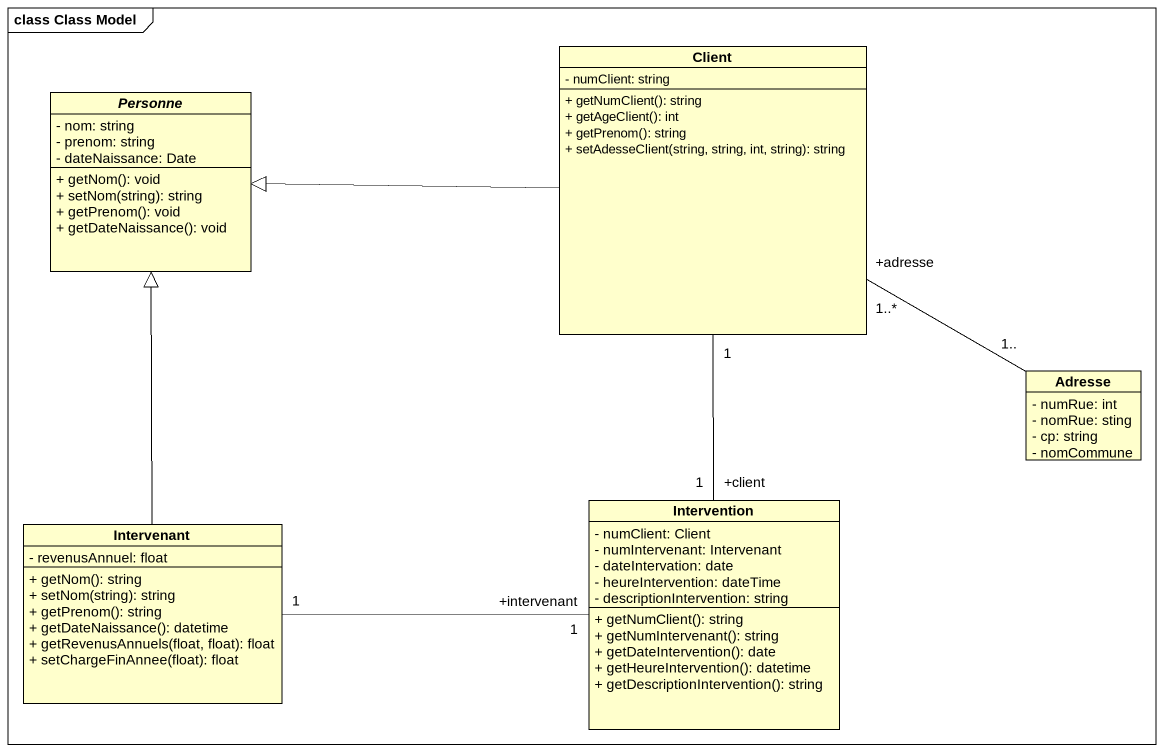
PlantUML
@startuml
mainframe class Class Model
hide circle
hide empty members
skinparam classAttributeIconSize 0
class Client {
  - numClient: string
  + getNumClient(): string
  + getAgeClient(): int
  + getPrenom(): string
  + setAdesseClient(string, string, int, string): string
}
abstract class Personne {
  - nom: string
  - prenom: string
  - dateNaissance: Date
  + getNom(): void
  + setNom(string): string
  + getPrenom(): void
  + getDateNaissance(): void
}
class Adresse {
  - numRue: int
  - nomRue: sting
  - cp: string
  - nomCommune
}
class Intervention {
  - numClient: Client
  - numIntervenant: Intervenant
  - dateIntervation: date
  - heureIntervention: dateTime
  - descriptionIntervention: string
  + getNumClient(): string
  + getNumIntervenant(): string
  + getDateIntervention(): date
  + getHeureIntervention(): datetime
  + getDescriptionIntervention(): string
}
class Intervenant {
  - revenusAnnuel: float
  + getNom(): string
  + setNom(string): string
  + getPrenom(): string
  + getDateNaissance(): datetime
  + getRevenusAnnuels(float, float): float
  + setChargeFinAnnee(float): float
}
Client -left-|> Personne
Client "+adresse\n1..*" -- "1.." Adresse
Intervention "+client\n1" -up- "1" Client
Intervenant -up-|> Personne
Intervenant "1" -right- "+intervenant\n1" Intervention
@enduml
